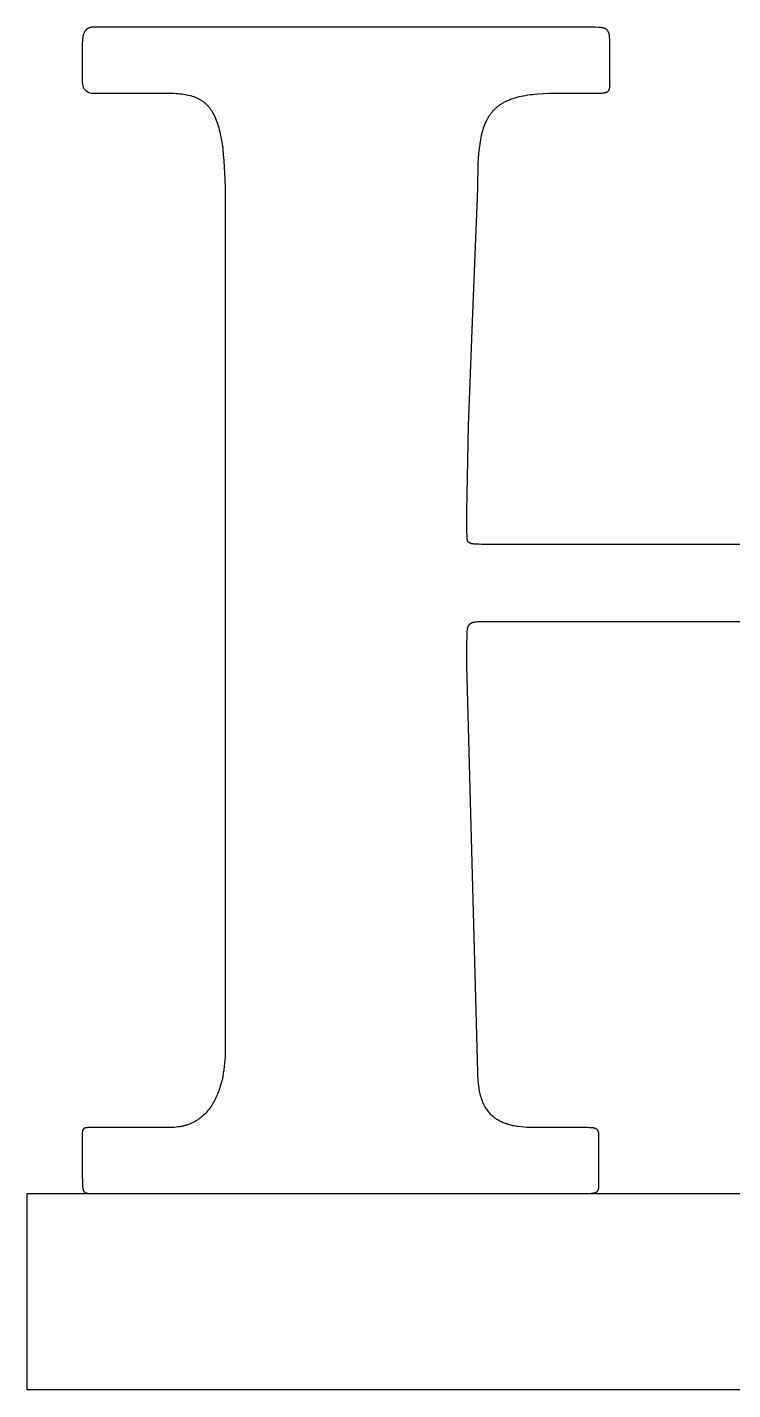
# Model space of a CAD drawing. Extents: x 0 to 794, y 0 to 176.
# Drawn here: x 0 to 90, y 0 to 173.6 of the extents above; entities that cross this region are included whole.
import ezdxf

# ---------------------------------------------------------------- set-up
doc = ezdxf.new("R2010")
doc.units = 0
doc.layers.get('0').update_dxf_attribs({"linetype": 'CONTINUOUS'})
doc.layers.add('1', color=12, linetype='CONTINUOUS')
doc.layers.add('5', color=7, linetype='CONTINUOUS')

msp = doc.modelspace()

# ---------------------------------------------------------------- linework, layer by layer
at = {"color": 1}
for p, q in [((8.41, 173.6), (8.35, 173.6)), ((71.5, 173.6), (8.41, 173.6)), ((72.42, 173.59), (71.5, 173.6)), ((7.04, 171.95), (7.03, 171.82)), ((7.05, 172.07), (7.04, 171.95)), ((7.07, 172.18), (7.05, 172.07)), ((7.08, 172.3), (7.07, 172.18)), ((7.1, 172.41), (7.08, 172.3)), ((7.11, 172.46), (7.1, 172.41)), ((7.13, 172.52), (7.11, 172.46)), ((7.14, 172.57), (7.13, 172.52)), ((7.15, 172.62), (7.14, 172.57)), ((7.17, 172.67), (7.15, 172.62)), ((7.18, 172.72), (7.17, 172.67)), ((7.2, 172.77), (7.18, 172.72)), ((7.22, 172.82), (7.2, 172.77)), ((7.24, 172.87), (7.22, 172.82)), ((7.26, 172.91), (7.24, 172.87)), ((7.28, 172.95), (7.26, 172.91)), ((7.3, 173), (7.28, 172.95)), ((7.31, 173.02), (7.3, 173)), ((7.33, 173.04), (7.31, 173.02)), ((7.34, 173.06), (7.33, 173.04)), ((7.35, 173.08), (7.34, 173.06)), ((7.36, 173.1), (7.35, 173.08)), ((7.38, 173.12), (7.36, 173.1)), ((7.39, 173.14), (7.38, 173.12)), ((7.41, 173.16), (7.39, 173.14)), ((7.42, 173.18), (7.41, 173.16)), ((7.43, 173.19), (7.42, 173.18)), ((7.45, 173.21), (7.43, 173.19)), ((7.46, 173.23), (7.45, 173.21)), ((7.48, 173.25), (7.46, 173.23)), ((7.5, 173.26), (7.48, 173.25)), ((7.51, 173.28), (7.5, 173.26)), ((7.53, 173.3), (7.51, 173.28)), ((7.55, 173.31), (7.53, 173.3)), ((7.56, 173.33), (7.55, 173.31)), ((7.58, 173.34), (7.56, 173.33)), ((7.6, 173.36), (7.58, 173.34)), ((7.62, 173.37), (7.6, 173.36)), ((7.64, 173.39), (7.62, 173.37)), ((7.66, 173.4), (7.64, 173.39)), ((7.68, 173.41), (7.66, 173.4)), ((7.7, 173.42), (7.68, 173.41)), ((7.72, 173.44), (7.7, 173.42)), ((7.74, 173.45), (7.72, 173.44)), ((7.76, 173.46), (7.74, 173.45)), ((7.78, 173.47), (7.76, 173.46)), ((7.81, 173.48), (7.78, 173.47)), ((7.83, 173.49), (7.81, 173.48)), ((7.85, 173.5), (7.83, 173.49)), ((7.88, 173.51), (7.85, 173.5)), ((7.9, 173.52), (7.88, 173.51)), ((7.92, 173.53), (7.9, 173.52)), ((7.95, 173.54), (7.92, 173.53)), ((7.97, 173.54), (7.95, 173.54)), ((8, 173.55), (7.97, 173.54)), ((8.03, 173.56), (8, 173.55)), ((8.05, 173.56), (8.03, 173.56)), ((8.08, 173.57), (8.05, 173.56)), ((8.11, 173.57), (8.08, 173.57)), ((8.14, 173.58), (8.11, 173.57)), ((8.16, 173.58), (8.14, 173.58)), ((8.19, 173.59), (8.16, 173.58)), ((8.22, 173.59), (8.19, 173.59)), ((8.25, 173.59), (8.22, 173.59)), ((8.28, 173.59), (8.25, 173.59)), ((8.35, 173.6), (8.28, 173.59)), ((72.8, 173.58), (72.42, 173.59)), ((72.96, 173.57), (72.8, 173.58)), ((73.12, 173.55), (72.96, 173.57)), ((73.19, 173.55), (73.12, 173.55)), ((73.26, 173.54), (73.19, 173.55)), ((73.32, 173.52), (73.26, 173.54)), ((73.39, 173.51), (73.32, 173.52)), ((73.45, 173.5), (73.39, 173.51)), ((73.51, 173.48), (73.45, 173.5)), ((73.53, 173.48), (73.51, 173.48)), ((73.56, 173.47), (73.53, 173.48)), ((73.59, 173.46), (73.56, 173.47)), ((73.61, 173.45), (73.59, 173.46)), ((73.64, 173.44), (73.61, 173.45)), ((73.66, 173.43), (73.64, 173.44)), ((73.69, 173.42), (73.66, 173.43)), ((73.71, 173.41), (73.69, 173.42)), ((73.74, 173.4), (73.71, 173.41)), ((73.76, 173.39), (73.74, 173.4)), ((73.78, 173.38), (73.76, 173.39)), ((73.8, 173.36), (73.78, 173.38)), ((73.82, 173.35), (73.8, 173.36)), ((73.84, 173.34), (73.82, 173.35)), ((73.86, 173.32), (73.84, 173.34)), ((73.88, 173.31), (73.86, 173.32)), ((73.9, 173.29), (73.88, 173.31)), ((73.91, 173.28), (73.9, 173.29)), ((73.93, 173.26), (73.91, 173.28)), ((73.95, 173.25), (73.93, 173.26)), ((73.96, 173.23), (73.95, 173.25)), ((73.98, 173.21), (73.96, 173.23)), ((74, 173.2), (73.98, 173.21)), ((74.01, 173.18), (74, 173.2)), ((74.02, 173.16), (74.01, 173.18)), ((74.04, 173.14), (74.02, 173.16)), ((74.05, 173.12), (74.04, 173.14)), ((74.06, 173.1), (74.05, 173.12)), ((74.08, 173.08), (74.06, 173.1)), ((74.09, 173.06), (74.08, 173.08)), ((74.1, 173.03), (74.09, 173.06)), ((74.11, 173.01), (74.1, 173.03)), ((74.12, 172.99), (74.11, 173.01)), ((74.13, 172.96), (74.12, 172.99)), ((74.14, 172.94), (74.13, 172.96)), ((74.15, 172.91), (74.14, 172.94)), ((74.16, 172.89), (74.15, 172.91)), ((74.17, 172.86), (74.16, 172.89)), ((74.18, 172.83), (74.17, 172.86)), ((74.19, 172.81), (74.18, 172.83)), ((74.2, 172.75), (74.19, 172.81)), ((74.21, 172.69), (74.2, 172.75)), ((74.23, 172.62), (74.21, 172.69)), ((74.24, 172.56), (74.23, 172.62)), ((74.25, 172.49), (74.24, 172.56)), ((74.26, 172.42), (74.25, 172.49)), ((74.27, 172.26), (74.26, 172.42)), ((74.28, 172.09), (74.27, 172.26)), ((74.29, 171.72), (74.28, 172.09)), ((7.02, 171.57), (7.01, 171.32)), ((7.01, 171.32), (7.01, 170.79)), ((7.01, 170.79), (7.01, 166.59)), ((7.03, 171.82), (7.02, 171.57)), ((74.3, 170.79), (74.29, 171.72)), ((74.3, 166.59), (74.3, 170.79)), ((8.41, 165.19), (18.22, 165.19)), ((18.22, 165.19), (18.74, 165.18)), ((18.74, 165.18), (18.99, 165.17)), ((18.99, 165.17), (19.23, 165.15)), ((19.23, 165.15), (19.46, 165.13)), ((19.46, 165.13), (19.69, 165.11)), ((19.69, 165.11), (19.92, 165.08)), ((19.92, 165.08), (20.14, 165.04)), ((20.14, 165.04), (20.35, 165)), ((20.35, 165), (20.56, 164.96)), ((20.56, 164.96), (20.76, 164.91)), ((63.26, 164.87), (63.55, 164.92)), ((63.55, 164.92), (63.84, 164.97)), ((63.84, 164.97), (64.14, 165.01)), ((64.14, 165.01), (64.45, 165.05)), ((64.45, 165.05), (65.1, 165.11)), ((65.1, 165.11), (65.79, 165.15)), ((65.79, 165.15), (66.52, 165.18)), ((66.52, 165.18), (67.29, 165.19)), ((67.29, 165.19), (71.5, 165.19)), ((71.5, 165.19), (72.42, 165.19)), ((72.42, 165.19), (72.8, 165.2)), ((72.8, 165.2), (73.12, 165.21)), ((73.12, 165.21), (73.26, 165.22)), ((73.26, 165.22), (73.39, 165.23)), ((73.39, 165.23), (73.51, 165.24)), ((73.51, 165.24), (73.56, 165.25)), ((73.56, 165.25), (73.61, 165.26)), ((73.61, 165.26), (73.66, 165.27)), ((73.66, 165.27), (73.71, 165.28)), ((73.71, 165.28), (73.76, 165.29)), ((73.76, 165.29), (73.8, 165.3)), ((73.8, 165.3), (73.82, 165.31)), ((73.82, 165.31), (73.84, 165.32)), ((73.84, 165.32), (73.86, 165.32)), ((73.86, 165.32), (73.88, 165.33)), ((73.88, 165.33), (73.9, 165.34)), ((73.9, 165.34), (73.91, 165.35)), ((73.91, 165.35), (73.93, 165.35)), ((73.93, 165.35), (73.95, 165.36)), ((73.95, 165.36), (73.96, 165.37)), ((73.96, 165.37), (73.98, 165.38)), ((73.98, 165.38), (74, 165.39)), ((74, 165.39), (74.01, 165.4)), ((74.01, 165.4), (74.02, 165.41)), ((74.02, 165.41), (74.04, 165.42)), ((74.04, 165.42), (74.05, 165.43)), ((74.05, 165.43), (74.06, 165.44)), ((74.06, 165.44), (74.08, 165.45)), ((74.08, 165.45), (74.09, 165.46)), ((74.09, 165.46), (74.1, 165.47)), ((74.1, 165.47), (74.11, 165.48)), ((74.11, 165.48), (74.12, 165.49)), ((74.12, 165.49), (74.13, 165.5)), ((74.13, 165.5), (74.14, 165.52)), ((74.14, 165.52), (74.15, 165.53)), ((74.15, 165.53), (74.16, 165.54)), ((74.16, 165.54), (74.17, 165.56)), ((74.17, 165.56), (74.18, 165.57)), ((74.18, 165.57), (74.19, 165.58)), ((74.19, 165.6), (74.2, 165.61)), ((74.19, 165.58), (74.19, 165.6)), ((74.2, 165.61), (74.21, 165.63)), ((74.21, 165.64), (74.22, 165.66)), ((74.21, 165.63), (74.21, 165.64)), ((74.22, 165.66), (74.23, 165.67)), ((74.23, 165.69), (74.24, 165.71)), ((74.23, 165.67), (74.23, 165.69)), ((74.24, 165.72), (74.25, 165.74)), ((74.24, 165.71), (74.24, 165.72)), ((74.25, 165.76), (74.26, 165.78)), ((74.25, 165.74), (74.25, 165.76)), ((74.26, 165.82), (74.27, 165.86)), ((74.26, 165.78), (74.26, 165.82)), ((74.27, 165.86), (74.28, 165.9)), ((74.28, 165.98), (74.29, 166.03)), ((74.28, 165.94), (74.28, 165.98)), ((74.28, 165.9), (74.28, 165.94)), ((74.29, 166.13), (74.3, 166.34)), ((74.29, 166.03), (74.29, 166.13)), ((74.3, 166.34), (74.3, 166.59)), ((20.76, 164.91), (20.95, 164.85)), ((20.95, 164.85), (21.05, 164.82)), ((21.05, 164.82), (21.14, 164.79)), ((21.14, 164.79), (21.24, 164.76)), ((21.24, 164.76), (21.33, 164.73)), ((21.33, 164.73), (21.42, 164.69)), ((21.42, 164.69), (21.51, 164.65)), ((21.51, 164.65), (21.6, 164.61)), ((21.6, 164.61), (21.69, 164.57)), ((21.69, 164.57), (21.77, 164.53)), ((21.77, 164.53), (21.86, 164.49)), ((21.86, 164.49), (21.94, 164.44)), ((21.94, 164.44), (22.02, 164.4)), ((22.02, 164.4), (22.1, 164.35)), ((22.1, 164.35), (22.18, 164.3)), ((22.18, 164.3), (22.26, 164.25)), ((22.26, 164.25), (22.33, 164.19)), ((22.33, 164.19), (22.41, 164.14)), ((22.41, 164.14), (22.48, 164.08)), ((22.48, 164.08), (22.56, 164.03)), ((22.56, 164.03), (22.63, 163.97)), ((22.63, 163.97), (22.7, 163.9)), ((22.7, 163.9), (22.77, 163.84)), ((22.77, 163.84), (22.84, 163.78)), ((22.84, 163.78), (22.91, 163.71)), ((22.91, 163.71), (22.97, 163.64)), ((22.97, 163.64), (23.04, 163.57)), ((23.04, 163.57), (23.1, 163.5)), ((23.1, 163.5), (23.16, 163.42)), ((23.16, 163.42), (23.23, 163.35)), ((23.23, 163.35), (23.29, 163.27)), ((23.29, 163.27), (23.35, 163.19)), ((23.35, 163.19), (23.4, 163.11)), ((59.58, 163.13), (59.65, 163.2)), ((59.65, 163.2), (59.73, 163.27)), ((59.73, 163.27), (59.81, 163.34)), ((59.81, 163.34), (59.88, 163.41)), ((59.88, 163.41), (59.97, 163.48)), ((59.97, 163.48), (60.05, 163.55)), ((60.05, 163.55), (60.13, 163.61)), ((60.13, 163.61), (60.22, 163.67)), ((60.22, 163.67), (60.31, 163.74)), ((60.31, 163.74), (60.4, 163.8)), ((60.4, 163.8), (60.49, 163.86)), ((60.49, 163.86), (60.58, 163.91)), ((60.58, 163.91), (60.68, 163.97)), ((60.68, 163.97), (60.77, 164.03)), ((60.77, 164.03), (60.87, 164.08)), ((60.87, 164.08), (60.97, 164.13)), ((60.97, 164.13), (61.08, 164.18)), ((61.08, 164.18), (61.18, 164.23)), ((61.18, 164.23), (61.29, 164.28)), ((61.29, 164.28), (61.51, 164.37)), ((61.51, 164.37), (61.73, 164.46)), ((61.73, 164.46), (61.97, 164.54)), ((61.97, 164.54), (62.21, 164.62)), ((62.21, 164.62), (62.46, 164.69)), ((62.46, 164.69), (62.72, 164.76)), ((62.72, 164.76), (62.98, 164.82)), ((62.98, 164.82), (63.26, 164.87)), ((23.4, 163.11), (23.46, 163.02)), ((23.46, 163.02), (23.52, 162.94)), ((23.52, 162.94), (23.57, 162.85)), ((23.57, 162.85), (23.63, 162.76)), ((23.63, 162.76), (23.68, 162.67)), ((23.68, 162.67), (23.73, 162.58)), ((23.73, 162.58), (23.83, 162.38)), ((23.83, 162.38), (23.93, 162.18)), ((23.93, 162.18), (24.02, 161.97)), ((24.02, 161.97), (24.11, 161.75)), ((24.11, 161.75), (24.19, 161.53)), ((24.19, 161.53), (24.27, 161.29)), ((58.45, 161.43), (58.55, 161.63)), ((58.55, 161.63), (58.6, 161.74)), ((58.6, 161.74), (58.65, 161.83)), ((58.65, 161.83), (58.7, 161.93)), ((58.7, 161.93), (58.75, 162.03)), ((58.75, 162.03), (58.81, 162.12)), ((58.81, 162.12), (58.86, 162.21)), ((58.86, 162.21), (58.92, 162.3)), ((58.92, 162.3), (58.98, 162.39)), ((58.98, 162.39), (59.04, 162.48)), ((59.04, 162.48), (59.1, 162.57)), ((59.1, 162.57), (59.16, 162.65)), ((59.16, 162.65), (59.23, 162.73)), ((59.23, 162.73), (59.3, 162.82)), ((59.3, 162.82), (59.36, 162.89)), ((59.36, 162.89), (59.43, 162.97)), ((59.43, 162.97), (59.5, 163.05)), ((59.5, 163.05), (59.58, 163.13)), ((24.27, 161.29), (24.35, 161.05)), ((24.35, 161.05), (24.42, 160.79)), ((24.42, 160.79), (24.49, 160.53)), ((24.49, 160.53), (24.56, 160.26)), ((24.56, 160.26), (24.62, 159.98)), ((24.62, 159.98), (24.74, 159.39)), ((57.88, 159.54), (57.93, 159.8)), ((57.93, 159.8), (57.99, 160.05)), ((57.99, 160.05), (58.06, 160.3)), ((58.06, 160.3), (58.13, 160.54)), ((58.13, 160.54), (58.2, 160.77)), ((58.2, 160.77), (58.28, 161)), ((58.28, 161), (58.36, 161.22)), ((58.36, 161.22), (58.45, 161.43)), ((24.74, 159.39), (24.84, 158.76)), ((24.84, 158.76), (24.93, 158.09)), ((24.93, 158.09), (25, 157.38)), ((57.6, 157.51), (57.66, 158.13)), ((57.66, 158.13), (57.74, 158.72)), ((57.74, 158.72), (57.78, 159)), ((57.78, 159), (57.83, 159.27)), ((57.83, 159.27), (57.88, 159.54)), ((25, 157.38), (25.07, 156.63)), ((25.07, 156.63), (25.16, 154.99)), ((57.52, 156.19), (57.55, 156.87)), ((57.55, 156.87), (57.6, 157.51)), ((25.16, 154.99), (25.22, 153.17)), ((57.48, 153.97), (57.49, 155.48)), ((57.49, 155.48), (57.52, 156.19)), ((25.22, 153.17), (25.23, 151.17)), ((57.42, 151.82), (57.46, 153.16)), ((57.46, 153.16), (57.48, 153.97)), ((25.23, 151.17), (25.23, 99.3)), ((57.26, 147.79), (57.42, 151.82)), ((56.78, 136.1), (57.26, 147.79)), ((56.29, 122.82), (56.78, 136.1)), ((56.07, 111.92), (56.29, 122.82)), ((56.07, 109.11), (56.07, 111.92)), ((56.08, 108.87), (56.07, 109.11)), ((56.08, 108.65), (56.08, 108.87)), ((56.09, 108.55), (56.08, 108.65)), ((56.09, 108.51), (56.09, 108.55)), ((56.09, 108.46), (56.09, 108.51)), ((56.1, 108.42), (56.09, 108.46)), ((56.1, 108.38), (56.1, 108.42)), ((56.11, 108.34), (56.1, 108.38)), ((56.12, 108.3), (56.11, 108.34)), ((56.12, 108.28), (56.12, 108.3)), ((56.13, 108.27), (56.12, 108.28)), ((56.13, 108.25), (56.13, 108.27)), ((56.14, 108.23), (56.13, 108.25)), ((56.14, 108.21), (56.14, 108.23)), ((56.15, 108.2), (56.14, 108.21)), ((56.15, 108.18), (56.15, 108.2)), ((56.16, 108.17), (56.15, 108.18)), ((56.17, 108.15), (56.16, 108.17)), ((56.17, 108.14), (56.17, 108.15)), ((56.18, 108.12), (56.17, 108.14)), ((56.19, 108.11), (56.18, 108.12)), ((56.2, 108.09), (56.19, 108.11)), ((56.2, 108.08), (56.2, 108.09)), ((56.21, 108.07), (56.2, 108.08)), ((56.22, 108.05), (56.21, 108.07)), ((56.23, 108.04), (56.22, 108.05)), ((56.24, 108.03), (56.23, 108.04)), ((56.25, 108.02), (56.24, 108.03)), ((56.26, 108), (56.25, 108.02)), ((56.27, 107.99), (56.26, 108)), ((56.29, 107.98), (56.27, 107.99)), ((56.3, 107.97), (56.29, 107.98)), ((56.31, 107.96), (56.3, 107.97)), ((56.32, 107.95), (56.31, 107.96)), ((56.34, 107.94), (56.32, 107.95)), ((56.35, 107.93), (56.34, 107.94)), ((56.36, 107.92), (56.35, 107.93)), ((56.38, 107.91), (56.36, 107.92)), ((56.39, 107.9), (56.38, 107.91)), ((56.41, 107.89), (56.39, 107.9)), ((56.43, 107.89), (56.41, 107.89)), ((56.44, 107.88), (56.43, 107.89)), ((56.46, 107.87), (56.44, 107.88)), ((56.48, 107.86), (56.46, 107.87)), ((56.5, 107.85), (56.48, 107.86)), ((56.51, 107.85), (56.5, 107.85)), ((56.53, 107.84), (56.51, 107.85)), ((56.55, 107.83), (56.53, 107.84)), ((56.57, 107.83), (56.55, 107.83)), ((56.62, 107.82), (56.57, 107.83)), ((56.66, 107.8), (56.62, 107.82)), ((56.71, 107.79), (56.66, 107.8)), ((56.76, 107.78), (56.71, 107.79)), ((56.81, 107.78), (56.76, 107.78)), ((56.87, 107.77), (56.81, 107.78)), ((56.99, 107.75), (56.87, 107.77)), ((57.12, 107.74), (56.99, 107.75)), ((57.26, 107.73), (57.12, 107.74)), ((57.58, 107.72), (57.26, 107.73)), ((57.95, 107.71), (57.58, 107.72)), ((58.88, 107.71), (57.95, 107.71)), ((123.36, 107.71), (58.88, 107.71)), ((25.23, 99.3), (25.23, 43.22)), ((56.22, 97.21), (56.23, 97.24)), ((56.23, 97.24), (56.24, 97.26)), ((56.24, 97.26), (56.25, 97.29)), ((56.25, 97.29), (56.26, 97.31)), ((56.26, 97.31), (56.27, 97.33)), ((56.27, 97.33), (56.29, 97.36)), ((56.29, 97.36), (56.3, 97.38)), ((56.3, 97.38), (56.31, 97.4)), ((56.31, 97.4), (56.32, 97.42)), ((56.32, 97.42), (56.34, 97.44)), ((56.34, 97.44), (56.35, 97.46)), ((56.35, 97.46), (56.36, 97.48)), ((56.36, 97.48), (56.38, 97.5)), ((56.38, 97.5), (56.39, 97.51)), ((56.39, 97.51), (56.41, 97.53)), ((56.41, 97.53), (56.43, 97.55)), ((56.43, 97.55), (56.44, 97.56)), ((56.44, 97.56), (56.46, 97.58)), ((56.46, 97.58), (56.48, 97.59)), ((56.48, 97.59), (56.5, 97.61)), ((56.5, 97.61), (56.51, 97.62)), ((56.51, 97.62), (56.53, 97.64)), ((56.53, 97.64), (56.55, 97.65)), ((56.55, 97.65), (56.57, 97.66)), ((56.57, 97.66), (56.59, 97.67)), ((56.59, 97.67), (56.62, 97.69)), ((56.62, 97.69), (56.64, 97.7)), ((56.64, 97.7), (56.66, 97.71)), ((56.66, 97.71), (56.69, 97.72)), ((56.69, 97.72), (56.71, 97.73)), ((56.71, 97.73), (56.73, 97.74)), ((56.73, 97.74), (56.76, 97.75)), ((56.76, 97.75), (56.79, 97.76)), ((56.79, 97.76), (56.81, 97.77)), ((56.81, 97.77), (56.84, 97.78)), ((56.84, 97.78), (56.87, 97.78)), ((56.87, 97.78), (56.93, 97.8)), ((56.93, 97.8), (56.99, 97.81)), ((56.99, 97.81), (57.05, 97.82)), ((57.05, 97.82), (57.12, 97.83)), ((57.12, 97.83), (57.19, 97.84)), ((57.19, 97.84), (57.26, 97.85)), ((57.26, 97.85), (57.41, 97.87)), ((57.41, 97.87), (57.58, 97.88)), ((57.58, 97.88), (57.95, 97.89)), ((57.95, 97.89), (58.88, 97.9)), ((58.88, 97.9), (123.36, 97.9)), ((56.07, 95.09), (56.08, 96.02)), ((56.08, 96.02), (56.09, 96.39)), ((56.09, 96.39), (56.1, 96.56)), ((56.1, 96.56), (56.12, 96.71)), ((56.12, 96.71), (56.13, 96.79)), ((56.13, 96.79), (56.14, 96.86)), ((56.14, 96.86), (56.15, 96.92)), ((56.15, 96.92), (56.16, 96.99)), ((56.16, 96.99), (56.17, 97.05)), ((56.17, 97.05), (56.19, 97.1)), ((56.19, 97.1), (56.2, 97.13)), ((56.2, 97.16), (56.21, 97.19)), ((56.2, 97.13), (56.2, 97.16)), ((56.21, 97.19), (56.22, 97.21)), ((56.07, 92.29), (56.07, 95.09)), ((57.48, 40.42), (56.07, 92.29)), ((25.19, 42.01), (25.16, 41.6)), ((25.22, 42.42), (25.19, 42.01)), ((25.23, 42.83), (25.22, 42.42)), ((25.23, 43.22), (25.23, 42.83)), ((25, 40.34), (24.93, 39.92)), ((25.07, 40.76), (25, 40.34)), ((25.12, 41.18), (25.07, 40.76)), ((25.16, 41.6), (25.12, 41.18)), ((57.48, 39.91), (57.48, 40.42)), ((24.49, 38.27), (24.42, 38.07)), ((24.56, 38.47), (24.49, 38.27)), ((24.62, 38.68), (24.56, 38.47)), ((24.74, 39.08), (24.62, 38.68)), ((24.84, 39.5), (24.74, 39.08)), ((24.93, 39.92), (24.84, 39.5)), ((57.49, 39.66), (57.48, 39.91)), ((57.51, 39.42), (57.49, 39.66)), ((57.53, 39.18), (57.51, 39.42)), ((57.55, 38.95), (57.53, 39.18)), ((57.58, 38.73), (57.55, 38.95)), ((57.61, 38.51), (57.58, 38.73)), ((57.64, 38.3), (57.61, 38.51)), ((57.68, 38.09), (57.64, 38.3)), ((23.73, 36.56), (23.63, 36.39)), ((23.83, 36.74), (23.73, 36.56)), ((23.93, 36.92), (23.83, 36.74)), ((24.02, 37.11), (23.93, 36.92)), ((24.11, 37.3), (24.02, 37.11)), ((24.19, 37.49), (24.11, 37.3)), ((24.27, 37.68), (24.19, 37.49)), ((24.35, 37.87), (24.27, 37.68)), ((24.42, 38.07), (24.35, 37.87)), ((57.72, 37.89), (57.68, 38.09)), ((57.76, 37.69), (57.72, 37.89)), ((57.81, 37.5), (57.76, 37.69)), ((57.86, 37.32), (57.81, 37.5)), ((57.92, 37.13), (57.86, 37.32)), ((57.98, 36.96), (57.92, 37.13)), ((58.04, 36.79), (57.98, 36.96)), ((58.11, 36.62), (58.04, 36.79)), ((58.18, 36.47), (58.11, 36.62)), ((58.26, 36.31), (58.18, 36.47)), ((22.33, 34.84), (22.18, 34.71)), ((22.48, 34.97), (22.33, 34.84)), ((22.63, 35.11), (22.48, 34.97)), ((22.77, 35.26), (22.63, 35.11)), ((22.91, 35.41), (22.77, 35.26)), ((23.04, 35.56), (22.91, 35.41)), ((23.16, 35.72), (23.04, 35.56)), ((23.29, 35.88), (23.16, 35.72)), ((23.4, 36.04), (23.29, 35.88)), ((23.52, 36.21), (23.4, 36.04)), ((23.63, 36.39), (23.52, 36.21)), ((58.33, 36.16), (58.26, 36.31)), ((58.41, 36.01), (58.33, 36.16)), ((58.5, 35.87), (58.41, 36.01)), ((58.59, 35.74), (58.5, 35.87)), ((58.68, 35.61), (58.59, 35.74)), ((58.77, 35.48), (58.68, 35.61)), ((58.87, 35.36), (58.77, 35.48)), ((58.97, 35.24), (58.87, 35.36)), ((59.07, 35.13), (58.97, 35.24)), ((59.18, 35.02), (59.07, 35.13)), ((59.29, 34.91), (59.18, 35.02)), ((59.4, 34.81), (59.29, 34.91)), ((59.52, 34.72), (59.4, 34.81)), ((7.06, 32.99), (7.05, 32.96)), ((7.07, 33.02), (7.06, 32.99)), ((7.08, 33.06), (7.07, 33.04)), ((7.07, 33.04), (7.07, 33.03)), ((7.07, 33.03), (7.07, 33.02)), ((7.09, 33.08), (7.08, 33.07)), ((7.08, 33.07), (7.08, 33.06)), ((7.1, 33.11), (7.09, 33.09)), ((7.09, 33.09), (7.09, 33.08)), ((7.11, 33.13), (7.1, 33.12)), ((7.1, 33.12), (7.1, 33.11)), ((7.12, 33.15), (7.11, 33.14)), ((7.11, 33.14), (7.11, 33.13)), ((7.13, 33.16), (7.12, 33.15)), ((7.14, 33.18), (7.13, 33.17)), ((7.13, 33.17), (7.13, 33.16)), ((7.15, 33.19), (7.14, 33.18)), ((7.16, 33.21), (7.15, 33.2)), ((7.15, 33.2), (7.15, 33.19)), ((7.17, 33.22), (7.16, 33.21)), ((7.18, 33.23), (7.17, 33.22)), ((7.19, 33.24), (7.18, 33.24)), ((7.18, 33.24), (7.18, 33.23)), ((7.2, 33.25), (7.19, 33.24)), ((7.21, 33.26), (7.2, 33.25)), ((7.22, 33.27), (7.21, 33.26)), ((7.23, 33.27), (7.22, 33.27)), ((7.24, 33.28), (7.23, 33.27)), ((7.25, 33.29), (7.24, 33.28)), ((7.26, 33.29), (7.25, 33.29)), ((7.27, 33.3), (7.26, 33.29)), ((7.28, 33.31), (7.27, 33.3)), ((7.29, 33.31), (7.28, 33.31)), ((7.3, 33.32), (7.29, 33.31)), ((7.31, 33.32), (7.3, 33.32)), ((7.33, 33.33), (7.31, 33.32)), ((7.34, 33.33), (7.33, 33.33)), ((7.35, 33.34), (7.34, 33.33)), ((7.36, 33.34), (7.35, 33.34)), ((7.38, 33.35), (7.36, 33.34)), ((7.39, 33.35), (7.38, 33.35)), ((7.41, 33.35), (7.39, 33.35)), ((7.43, 33.36), (7.41, 33.35)), ((7.46, 33.37), (7.43, 33.36)), ((7.5, 33.37), (7.46, 33.37)), ((7.53, 33.38), (7.5, 33.37)), ((7.56, 33.38), (7.53, 33.38)), ((7.6, 33.39), (7.56, 33.38)), ((7.68, 33.4), (7.6, 33.39)), ((7.76, 33.4), (7.68, 33.4)), ((7.95, 33.41), (7.76, 33.4)), ((8.41, 33.41), (7.95, 33.41)), ((18.22, 33.41), (8.41, 33.41)), ((18.48, 33.42), (18.22, 33.41)), ((18.74, 33.43), (18.48, 33.42)), ((18.99, 33.45), (18.74, 33.43)), ((19.23, 33.48), (18.99, 33.45)), ((19.46, 33.51), (19.23, 33.48)), ((19.58, 33.53), (19.46, 33.51)), ((19.69, 33.55), (19.58, 33.53)), ((19.81, 33.58), (19.69, 33.55)), ((19.92, 33.6), (19.81, 33.58)), ((20.03, 33.63), (19.92, 33.6)), ((20.14, 33.66), (20.03, 33.63)), ((20.24, 33.69), (20.14, 33.66)), ((20.35, 33.72), (20.24, 33.69)), ((20.45, 33.76), (20.35, 33.72)), ((20.56, 33.8), (20.45, 33.76)), ((20.66, 33.83), (20.56, 33.8)), ((20.76, 33.87), (20.66, 33.83)), ((20.86, 33.91), (20.76, 33.87)), ((20.95, 33.96), (20.86, 33.91)), ((21.05, 34), (20.95, 33.96)), ((21.14, 34.05), (21.05, 34)), ((21.24, 34.09), (21.14, 34.05)), ((21.33, 34.14), (21.24, 34.09)), ((21.42, 34.19), (21.33, 34.14)), ((21.51, 34.25), (21.42, 34.19)), ((21.6, 34.3), (21.51, 34.25)), ((21.69, 34.35), (21.6, 34.3)), ((21.77, 34.41), (21.69, 34.35)), ((21.86, 34.47), (21.77, 34.41)), ((21.94, 34.53), (21.86, 34.47)), ((22.02, 34.59), (21.94, 34.53)), ((22.1, 34.65), (22.02, 34.59)), ((22.18, 34.71), (22.1, 34.65)), ((59.64, 34.62), (59.52, 34.72)), ((59.76, 34.54), (59.64, 34.62)), ((59.89, 34.45), (59.76, 34.54)), ((60.02, 34.37), (59.89, 34.45)), ((60.15, 34.29), (60.02, 34.37)), ((60.28, 34.22), (60.15, 34.29)), ((60.42, 34.15), (60.28, 34.22)), ((60.56, 34.08), (60.42, 34.15)), ((60.7, 34.02), (60.56, 34.08)), ((60.85, 33.96), (60.7, 34.02)), ((61, 33.91), (60.85, 33.96)), ((61.15, 33.86), (61, 33.91)), ((61.3, 33.81), (61.15, 33.86)), ((61.46, 33.76), (61.3, 33.81)), ((61.62, 33.72), (61.46, 33.76)), ((61.78, 33.68), (61.62, 33.72)), ((61.94, 33.64), (61.78, 33.68)), ((62.11, 33.61), (61.94, 33.64)), ((62.28, 33.58), (62.11, 33.61)), ((62.45, 33.55), (62.28, 33.58)), ((62.62, 33.52), (62.45, 33.55)), ((62.98, 33.48), (62.62, 33.52)), ((63.34, 33.45), (62.98, 33.48)), ((63.71, 33.43), (63.34, 33.45)), ((64.1, 33.42), (63.71, 33.43)), ((64.49, 33.41), (64.1, 33.42)), ((70.09, 33.41), (64.49, 33.41)), ((71.02, 33.41), (70.09, 33.41)), ((71.39, 33.4), (71.02, 33.41)), ((71.71, 33.39), (71.39, 33.4)), ((71.86, 33.38), (71.71, 33.39)), ((71.99, 33.37), (71.86, 33.38)), ((72.1, 33.35), (71.99, 33.37)), ((72.16, 33.35), (72.1, 33.35)), ((72.21, 33.34), (72.16, 33.35)), ((72.26, 33.33), (72.21, 33.34)), ((72.31, 33.32), (72.26, 33.33)), ((72.36, 33.31), (72.31, 33.32)), ((72.4, 33.29), (72.36, 33.31)), ((72.42, 33.29), (72.4, 33.29)), ((72.44, 33.28), (72.42, 33.29)), ((72.46, 33.27), (72.44, 33.28)), ((72.48, 33.27), (72.46, 33.27)), ((72.5, 33.26), (72.48, 33.27)), ((72.51, 33.25), (72.5, 33.26)), ((72.53, 33.24), (72.51, 33.25)), ((72.55, 33.24), (72.53, 33.24)), ((72.56, 33.23), (72.55, 33.24)), ((72.58, 33.22), (72.56, 33.23)), ((72.59, 33.21), (72.58, 33.22)), ((72.61, 33.2), (72.59, 33.21)), ((72.62, 33.19), (72.61, 33.2)), ((72.64, 33.18), (72.62, 33.19)), ((72.65, 33.17), (72.64, 33.18)), ((72.66, 33.16), (72.65, 33.17)), ((72.67, 33.15), (72.66, 33.16)), ((72.69, 33.14), (72.67, 33.15)), ((72.7, 33.13), (72.69, 33.14)), ((72.71, 33.12), (72.7, 33.13)), ((72.72, 33.11), (72.71, 33.12)), ((72.73, 33.09), (72.72, 33.11)), ((72.74, 33.08), (72.73, 33.09)), ((72.75, 33.07), (72.74, 33.08)), ((72.76, 33.06), (72.75, 33.07)), ((72.77, 33.04), (72.76, 33.06)), ((72.78, 33.03), (72.77, 33.04)), ((72.78, 33.02), (72.78, 33.03)), ((72.79, 33), (72.78, 33.02)), ((72.8, 32.99), (72.79, 33)), ((72.81, 32.97), (72.8, 32.99)), ((7.02, 32.66), (7.01, 32.47)), ((7.01, 32.47), (7.01, 32.01)), ((7.01, 32.01), (7.01, 27.8)), ((7.03, 32.82), (7.02, 32.74)), ((7.02, 32.74), (7.02, 32.66)), ((7.04, 32.86), (7.03, 32.82)), ((7.05, 32.92), (7.04, 32.89)), ((7.04, 32.89), (7.04, 32.86)), ((7.05, 32.96), (7.05, 32.92)), ((72.81, 32.96), (72.81, 32.97)), ((72.82, 32.94), (72.81, 32.96)), ((72.82, 32.92), (72.82, 32.94)), ((72.83, 32.91), (72.82, 32.92)), ((72.83, 32.89), (72.83, 32.91)), ((72.84, 32.87), (72.83, 32.89)), ((72.84, 32.86), (72.84, 32.87)), ((72.85, 32.84), (72.84, 32.86)), ((72.85, 32.82), (72.85, 32.84)), ((72.86, 32.78), (72.85, 32.82)), ((72.87, 32.74), (72.86, 32.78)), ((72.87, 32.7), (72.87, 32.74)), ((72.88, 32.66), (72.87, 32.7)), ((72.88, 32.62), (72.88, 32.66)), ((72.89, 32.57), (72.88, 32.62)), ((72.89, 32.47), (72.89, 32.57)), ((72.9, 32.26), (72.89, 32.47)), ((72.9, 32.01), (72.9, 32.26)), ((72.9, 26.4), (72.9, 32.01)), ((7.01, 27.8), (7.05, 25.89)), ((72.89, 25.94), (72.9, 26.16)), ((72.9, 26.16), (72.9, 26.4)), ((8.41, 25), (70.09, 25)), ((70.09, 25), (71.02, 25)), ((71.02, 25), (71.39, 25.01)), ((71.39, 25.01), (71.71, 25.02)), ((71.71, 25.02), (71.86, 25.03)), ((71.86, 25.03), (71.99, 25.04)), ((71.99, 25.04), (72.1, 25.06)), ((72.1, 25.06), (72.16, 25.07)), ((72.16, 25.07), (72.21, 25.07)), ((72.21, 25.07), (72.26, 25.08)), ((72.26, 25.08), (72.31, 25.09)), ((72.31, 25.09), (72.36, 25.11)), ((72.36, 25.11), (72.4, 25.12)), ((72.4, 25.12), (72.42, 25.12)), ((72.42, 25.12), (72.44, 25.13)), ((72.44, 25.13), (72.46, 25.14)), ((72.46, 25.14), (72.48, 25.14)), ((72.48, 25.14), (72.5, 25.15)), ((72.5, 25.15), (72.51, 25.16)), ((72.51, 25.16), (72.53, 25.17)), ((72.53, 25.17), (72.55, 25.18)), ((72.55, 25.18), (72.56, 25.18)), ((72.56, 25.18), (72.58, 25.19)), ((72.58, 25.19), (72.59, 25.2)), ((72.59, 25.2), (72.61, 25.21)), ((72.61, 25.21), (72.62, 25.22)), ((72.62, 25.22), (72.64, 25.23)), ((72.64, 25.23), (72.65, 25.24)), ((72.65, 25.24), (72.66, 25.25)), ((72.66, 25.25), (72.67, 25.26)), ((72.67, 25.26), (72.69, 25.27)), ((72.69, 25.27), (72.7, 25.28)), ((72.7, 25.28), (72.71, 25.29)), ((72.71, 25.29), (72.72, 25.31)), ((72.72, 25.31), (72.73, 25.32)), ((72.73, 25.32), (72.74, 25.33)), ((72.74, 25.33), (72.75, 25.34)), ((72.75, 25.34), (72.76, 25.36)), ((72.76, 25.36), (72.77, 25.37)), ((72.77, 25.37), (72.78, 25.38)), ((72.78, 25.4), (72.79, 25.41)), ((72.78, 25.38), (72.78, 25.4)), ((72.79, 25.41), (72.8, 25.43)), ((72.8, 25.43), (72.81, 25.44)), ((72.81, 25.46), (72.82, 25.47)), ((72.81, 25.44), (72.81, 25.46)), ((72.82, 25.49), (72.83, 25.5)), ((72.82, 25.47), (72.82, 25.49)), ((72.83, 25.52), (72.84, 25.54)), ((72.83, 25.5), (72.83, 25.52)), ((72.84, 25.56), (72.85, 25.57)), ((72.84, 25.54), (72.84, 25.56)), ((72.85, 25.59), (72.86, 25.63)), ((72.85, 25.57), (72.85, 25.59)), ((72.86, 25.63), (72.87, 25.67)), ((72.87, 25.71), (72.88, 25.75)), ((72.87, 25.67), (72.87, 25.71)), ((72.88, 25.8), (72.89, 25.84)), ((72.88, 25.75), (72.88, 25.8)), ((72.89, 25.84), (72.89, 25.94))]:
    msp.add_line(p, q, dxfattribs=at)
at = {"color": 7}
for p, q in [((0, 25), (8.41, 25)), ((0, 0), (0, 25))]:
    msp.add_line(p, q, dxfattribs=at)
at = {"color": 1}
msp.add_arc((8.38, 166.56), 1.37, 178.7811, 271.2189, dxfattribs=at)
at = {"layer": '1', "color": 7}
for p, q in [((7.05, 25.89), (7.06, 25.81)), ((7.06, 25.81), (7.07, 25.74)), ((7.07, 25.74), (7.09, 25.67)), ((7.09, 25.67), (7.09, 25.63)), ((7.09, 25.63), (7.1, 25.6)), ((7.1, 25.6), (7.11, 25.57)), ((7.11, 25.57), (7.12, 25.54)), ((7.12, 25.54), (7.12, 25.51)), ((7.12, 25.51), (7.13, 25.48)), ((7.13, 25.48), (7.14, 25.45)), ((7.14, 25.45), (7.15, 25.43)), ((7.15, 25.43), (7.16, 25.4)), ((7.16, 25.4), (7.17, 25.38)), ((7.17, 25.38), (7.18, 25.35)), ((7.18, 25.35), (7.19, 25.33)), ((7.19, 25.33), (7.2, 25.32)), ((7.2, 25.32), (7.21, 25.31)), ((7.21, 25.31), (7.21, 25.3)), ((7.21, 25.3), (7.22, 25.29)), ((7.22, 25.29), (7.22, 25.28)), ((7.22, 25.28), (7.23, 25.27)), ((7.23, 25.27), (7.24, 25.26)), ((7.24, 25.26), (7.24, 25.25)), ((7.24, 25.25), (7.25, 25.24)), ((7.25, 25.24), (7.26, 25.23)), ((7.26, 25.23), (7.27, 25.23)), ((7.27, 25.23), (7.27, 25.22)), ((7.27, 25.22), (7.28, 25.21)), ((7.28, 25.21), (7.29, 25.2)), ((7.29, 25.2), (7.3, 25.19)), ((7.3, 25.19), (7.3, 25.19)), ((7.3, 25.19), (7.31, 25.18)), ((7.31, 25.18), (7.32, 25.17)), ((7.32, 25.17), (7.33, 25.17)), ((7.33, 25.17), (7.34, 25.16)), ((7.34, 25.16), (7.35, 25.15)), ((7.35, 25.15), (7.35, 25.15)), ((7.35, 25.15), (7.36, 25.14)), ((7.36, 25.14), (7.37, 25.13)), ((7.37, 25.13), (7.38, 25.13)), ((7.38, 25.13), (7.39, 25.12)), ((7.39, 25.12), (7.4, 25.12)), ((7.4, 25.12), (7.41, 25.11)), ((7.41, 25.11), (7.42, 25.11)), ((7.42, 25.11), (7.43, 25.1)), ((7.43, 25.1), (7.44, 25.1)), ((7.44, 25.1), (7.45, 25.09)), ((7.45, 25.09), (7.46, 25.09)), ((7.46, 25.09), (7.47, 25.08)), ((7.47, 25.08), (7.49, 25.07)), ((7.49, 25.07), (7.52, 25.07)), ((7.52, 25.07), (7.54, 25.06)), ((7.54, 25.06), (7.56, 25.05)), ((7.56, 25.05), (7.59, 25.05)), ((7.59, 25.05), (7.61, 25.04)), ((7.61, 25.04), (7.64, 25.04)), ((7.64, 25.04), (7.66, 25.03)), ((7.66, 25.03), (7.69, 25.03)), ((7.69, 25.03), (7.75, 25.02)), ((7.75, 25.02), (7.81, 25.01)), ((7.81, 25.01), (7.87, 25.01)), ((7.87, 25.01), (7.94, 25.01)), ((7.94, 25.01), (8.08, 25)), ((8.08, 25), (8.41, 25)), ((8.41, 25), (192.06, 25))]:
    msp.add_line(p, q, dxfattribs=at)
at = {"layer": '5', "color": 7}
msp.add_line((793.81, 0), (0, 0), dxfattribs=at)

doc.saveas('drawing.dxf')
